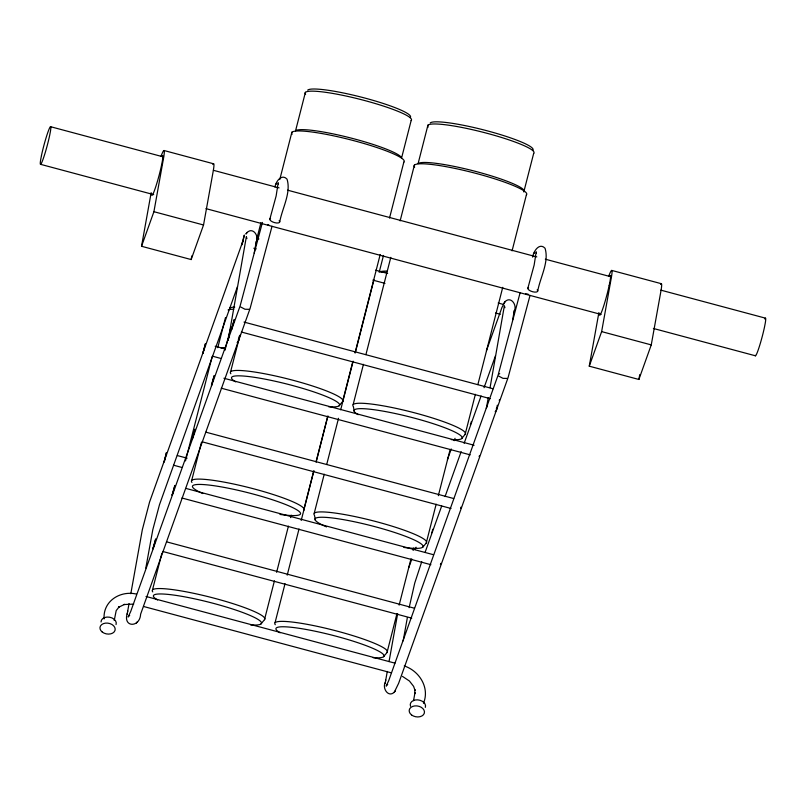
<?xml version="1.0" encoding="UTF-8"?>
<svg xmlns="http://www.w3.org/2000/svg" width="806" height="806" viewBox="0 0 806 806"><rect width="100%" height="100%" fill="white"/><g stroke="black" fill="none" stroke-linecap="round" stroke-linejoin="round"><path stroke-width="1.21" d="M202.739 353.401L205.459 343.648L202.951 353.451M256.106 242.354C259.683 236.138 252.59 226.143 246.707 232.984M514.127 311.448C517.694 305.242 510.611 295.248 504.717 302.079M127.358 613.084C122.462 627.763 139.952 627.884 140.617 614.192L250.092 308.446L272.025 226.295M385.379 682.188C381.782 688.384 388.764 698.51 394.739 691.689M127.56 611.905L129.041 603.553M254.202 253.155L255.915 243.503M385.58 680.999L387.283 671.418M512.666 319.77L513.936 312.607M255.764 244.48L256.278 241.276M513.775 313.584L514.299 310.381M127.187 614.152L127.721 610.928M385.208 683.246L385.731 680.032M212.855 164.535A25.742 2.146 -75 0 1 213.167 171.386L203.535 224.985L191.153 259.562L141.534 246.273L151.165 192.664M141.534 246.273L153.916 211.696L163.547 158.097A25.742 2.146 -75 0 0 160.968 156.404M104.105 618.927C102.815 601.064 120.296 590.304 136.345 594.062M114.23 620.499L116.195 610.616L119.177 606.787L118.482 607.331L124.527 604.399L123.872 604.54L133.675 604.107M130.814 593.71L142.319 529.764L149.553 502.088L242.808 241.377M191.153 259.562L191.808 255.905M145.815 568.079L152.808 529.693L159.477 504.737L237.478 286.644M228.481 338.419L246.364 236.672L246.928 238.606M238.405 341.079L239.291 336.132M389.046 661.585L397.67 613.618M403.171 640.871L407.373 617.507M409.136 607.664L414.758 583L421.75 561.701M413.549 700.656L414.979 692.707L414.828 693.644L414.828 689.614L415.03 690.48L413.619 686.369L409.428 681.01L402.456 676.365M423.493 703.245C429.951 687.74 419.362 670.884 404.249 665.947M486.492 407.524L488.275 397.62M490.058 387.706L504.375 305.776L504.939 307.711M496.415 410.183L497.312 405.227M660.577 284.437A25.742 2.146 -75 0 1 660.89 291.288L651.258 344.897L638.876 379.465L589.257 366.176L598.888 312.577M589.257 366.176L601.639 331.609L611.27 277.999A25.742 2.146 -75 0 0 608.691 276.307M638.876 379.465L639.752 374.599M609.135 285.697L609.971 281.516A20.593 1.713 -75 0 0 609.719 276.035M152.546 589.74L161.875 553.279M185.501 460.891L212.24 356.353M217.771 347.708L225.468 317.624M191.737 480.295L201.369 442.605M225.005 350.227L230.909 327.135M256.651 239.463L260.963 222.617M230.647 371.616L239.976 335.155M279.773 179.557L291.893 132.154M305.414 92.277L295.56 130.794A54.889 7.325 14.3 0 1 347.759 137.232A54.889 7.325 14.3 0 1 401.086 157.089M261.033 623.844L264.479 619.723L274.433 580.824M276.609 572.31L288.427 526.127M290.603 517.613L291.218 515.185M313.625 471.369L303.671 510.269A58.113 7.758 14.3 0 0 246.999 487.106A58.113 7.758 14.3 0 0 191.949 482.431M316.113 461.647L327.609 416.672M275.078 622.564L285.032 583.665M287.208 575.152L299.026 528.958M301.202 520.454L313.947 470.613M316.123 462.11L327.941 415.916M401.6 157.905L411.141 120.588M339.135 405.72L342.58 401.6L352.847 361.481M355.023 352.978L380.2 254.515M389.53 218.053L403.836 162.137M314.269 513.11L324.224 474.21M326.712 464.488L338.52 418.294M340.696 409.791L353.139 361.169M355.315 352.655L373.964 279.722M379.183 272.277L383.495 255.431M353.179 404.441L363.446 364.322M365.924 354.6L390.799 257.356M400.129 220.884L414.435 164.968M427.946 125.091L418.102 163.608A54.889 7.325 14.3 0 1 477.233 171.839A54.889 7.325 14.3 0 1 523.799 191.919L533.673 153.412M383.575 656.658L387.021 652.538L396.965 613.638M399.141 605.135L410.959 558.941M413.135 550.427L413.76 547.999M422.767 547.214L426.213 543.093L436.157 504.193M438.333 495.68L450.151 449.486M461.677 438.535L465.122 434.414L475.379 394.305M477.867 384.583L502.743 287.329M512.072 250.868L526.368 194.951M262.424 222.426L240.168 305.786L130.693 611.532L128.114 617.013L129.685 615.27M520.112 292.739L498.179 374.891L388.714 680.637L386.134 686.118L387.696 684.375M530.036 295.399L508.102 377.551L398.638 683.287L394.255 692.314M432.359 530.55L432.721 529.26M471.026 422.747L471.389 421.548M440.429 564.553L440.791 563.364M460.558 508.344L460.921 507.155M269.809 219.252L276.136 195.969L278.181 182.72L278.342 184.04M279.732 221.912C282.201 208.19 291.309 192.896 287.027 179.134C281.637 173.26 275.571 181.844 274.967 187.123M527.819 288.357L534.146 265.063L536.202 251.815L536.363 253.134M537.743 291.016C540.211 277.294 549.329 262 545.037 248.238C539.214 242.082 533.25 251.815 532.635 257.134M164.464 461.193L166.439 452.64L163.93 462.443M242.374 243.593L244.349 235.04L241.689 244.994L242.072 244.369M431.653 532.756L431.996 531.738M408.723 567.736L411.826 559.042M415.211 549.571L416.057 547.203M447.421 459.611L451.239 448.962M454.201 440.68L455.047 438.313M486.411 350.721L501.977 307.408L505.201 301.444M425.135 552.231L441.668 506.067M445.053 496.597L461.163 451.622M464.125 443.33L481.081 395.988M484.043 387.706L495.489 355.748M276.025 184.373L276.428 183.305M534.035 253.477L534.438 252.399M470.382 424.53L470.684 423.755M499.226 400.35L499.529 399.575M479.117 456.518L479.409 455.753M247.19 232.35L245.921 234.012L246.384 233.408M136.244 623.209L137.504 621.547M503.941 303.116L504.405 302.512M395.061 691.246L395.514 690.651M249.366 309.333L245.004 309.252L240.772 307.036M498.904 373.994L499.72 373.762M507.377 378.437L503.015 378.357L498.783 376.14M528.091 294.16L525.593 293.787M267.582 224.683L268.872 224.955M164.011 150.51L213.62 163.799M611.724 270.413L661.343 283.702M50.506 126.683L163.568 156.958M213.419 170.308L279.067 187.889M287.581 190.176L536.816 256.923M545.33 259.2L610.978 276.78M660.829 290.14L765.388 318.138M40.612 164.343L153.684 194.629M205.963 208.633L601.095 314.451M653.374 328.455L755.494 355.809M256.489 238.294L258.917 238.949M375.515 270.171L387.656 273.425M498.179 303.026L503.035 304.325M153.916 211.696L203.535 224.985M601.639 331.609L651.258 344.897M253.83 248.238L256.258 248.893M372.856 280.115L384.996 283.369M495.519 312.97L500.375 314.269M244.017 322.068L492.99 388.744M241.357 332.022L490.33 398.698M215.172 346.248L224.894 348.857M212.522 356.202L221.015 358.479M223.907 378.236L474.099 445.244M221.247 388.19L470.22 454.866M205.923 432.177L453.687 498.531M202.054 441.799L451.028 508.475M177.37 455.571L187.083 458.171M173.492 465.193L181.995 467.47M185.803 488.386L433.557 554.74M181.924 498.007L430.898 564.694M166.651 541.864L414.415 608.218M162.782 551.485L411.755 618.162M146.027 596.48L394.95 663.147M143.589 606.485L390.86 672.708M354.398 411.806L353.371 406.567A58.113 7.758 14.3 0 1 408.44 411.251A58.113 7.758 14.3 0 1 465.092 434.404M315.478 520.475L314.461 515.246A58.113 7.758 14.3 0 1 369.531 519.92A58.113 7.758 14.3 0 1 426.183 543.083M496.375 408.279A5.148 3.647 10.2 0 1 495.136 411.735M486.35 408.461A5.148 3.647 10.2 0 1 486.985 406.677M537.149 289.807A5.148 2.015 17 0 1 532.635 291.742A5.148 2.015 17 0 1 528.555 287.51M279.138 220.713A5.148 2.015 17 0 1 274.624 222.637A5.148 2.015 17 0 1 270.544 218.406M238.354 339.175A5.148 3.647 10.2 0 1 237.125 342.631M228.531 340.334A5.148 3.647 10.2 0 1 228.975 337.573M410.546 706.258A7.707 5.461 10.2 0 1 417.77 699.88A7.707 5.461 10.2 0 1 425.326 707.386M101.032 621.99A7.687 5.441 10.2 0 1 109.525 617.195A7.687 5.441 10.2 0 1 116.054 624.549M162.006 156.132A20.593 1.713 -75 0 1 162.248 161.613L161.422 165.784A20.593 1.713 -75 0 1 155.397 187.818A20.593 1.713 -75 0 1 151.73 194.568M764.733 318.954A19.505 1.622 -75 0 1 765.257 323.166L764.521 326.964A19.505 1.622 -75 0 1 758.909 347.88A19.505 1.622 -75 0 1 755.182 355.335M609.135 285.677A20.593 1.713 -75 0 1 603.12 307.721A20.593 1.713 -75 0 1 599.442 314.471M414.647 167.114A58.113 7.758 14.3 0 1 469.686 171.789A58.113 7.758 14.3 0 1 526.338 194.941M358.237 414.697A55.785 7.445 14.3 0 1 414.314 418.123A55.785 7.445 14.3 0 1 451.279 439.613M428.157 127.116A54.889 7.325 14.3 0 1 480.144 131.529A54.889 7.325 14.3 0 1 533.643 153.402M430.223 122.945A53.236 7.103 14.3 0 1 487.559 130.915A53.236 7.103 14.3 0 1 532.726 150.39M230.859 373.762A58.113 7.758 14.3 0 1 285.908 378.437A58.113 7.758 14.3 0 1 342.55 401.59M292.104 134.29A58.113 7.758 14.3 0 1 347.154 138.964A58.113 7.758 14.3 0 1 403.806 162.127M235.705 381.883A55.785 7.445 14.3 0 1 291.782 385.308A55.785 7.445 14.3 0 1 328.737 406.798M305.615 94.292A54.889 7.325 14.3 0 1 357.602 98.715A54.889 7.325 14.3 0 1 411.11 120.588M307.69 90.121A53.236 7.103 14.3 0 1 365.017 98.1A53.236 7.103 14.3 0 1 410.183 117.575M381.178 272.408A58.113 7.758 14.3 0 1 386.346 272.519M326.531 526.902A55.785 7.445 14.3 0 1 335.115 518.329A55.785 7.445 14.3 0 1 410.768 538.418A55.785 7.445 14.3 0 1 403.877 547.435M379.958 271.824A54.889 7.325 14.3 0 1 386.809 271.108M202.78 493.554A55.785 7.445 14.3 0 1 214.104 485.726A55.785 7.445 14.3 0 1 289.384 506.087A55.785 7.445 14.3 0 1 279.984 514.44M275.299 624.7A58.113 7.758 14.3 0 1 330.339 629.375A58.113 7.758 14.3 0 1 386.991 652.528M280.135 632.821A55.785 7.445 14.3 0 1 336.223 636.246A55.785 7.445 14.3 0 1 373.178 657.736M152.757 591.886A58.113 7.758 14.3 0 1 207.807 596.561A58.113 7.758 14.3 0 1 264.449 619.713M157.603 600.007A55.785 7.445 14.3 0 1 213.681 603.432A55.785 7.445 14.3 0 1 250.636 624.922M220.904 347.87A54.889 7.325 14.3 0 1 225.086 347.739M228.088 309.947A54.889 7.325 14.3 0 1 233.75 309.212M229.589 308.245A53.236 7.103 14.3 0 1 234.748 307.106M153.029 548.171L153.059 548.886L155.719 538.932L153.029 548.171M172.172 494.703L172.212 495.408L174.872 485.464L172.172 494.703M192.302 438.484L192.332 439.199L194.992 429.245L192.302 438.484M211.494 384.875L211.535 385.59L214.195 375.636L211.494 384.875M231.614 328.707L231.644 329.412L234.304 319.468L231.614 328.707M41.479 155.518L40.743 159.316A19.505 1.622 -75 0 0 42.768 160.031A19.505 1.622 -75 0 0 49.64 135.489L50.375 131.71A19.505 1.622 -75 0 0 48.35 130.985A19.505 1.622 -75 0 0 41.469 155.528M411.503 714.892A7.707 5.461 10.2 0 0 424.248 713.391A7.707 5.461 10.2 0 0 414.717 705.925A7.707 5.461 10.2 0 0 411.503 714.892M102.281 632.065A7.687 5.441 10.2 0 0 114.966 630.564A7.687 5.441 10.2 0 0 105.475 623.129A7.687 5.441 10.2 0 0 102.281 632.065"/></g></svg>
